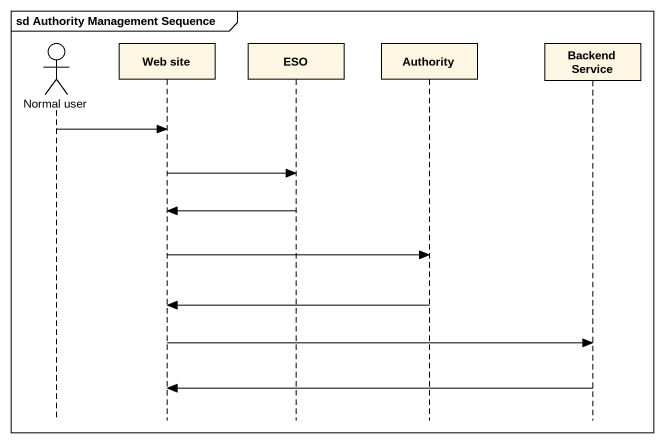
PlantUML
@startuml
mainframe sd Authority Management Sequence
hide footbox
actor "Normal user" as Normal_user
participant "Web site" as Web_site
participant ESO
participant Authority
participant "Backend Service" as Backend_Service

Normal_user -> Web_site
Web_site -> ESO
ESO -> Web_site
Web_site -> Authority
Authority -> Web_site
Web_site -> Backend_Service
Backend_Service -> Web_site
@enduml
